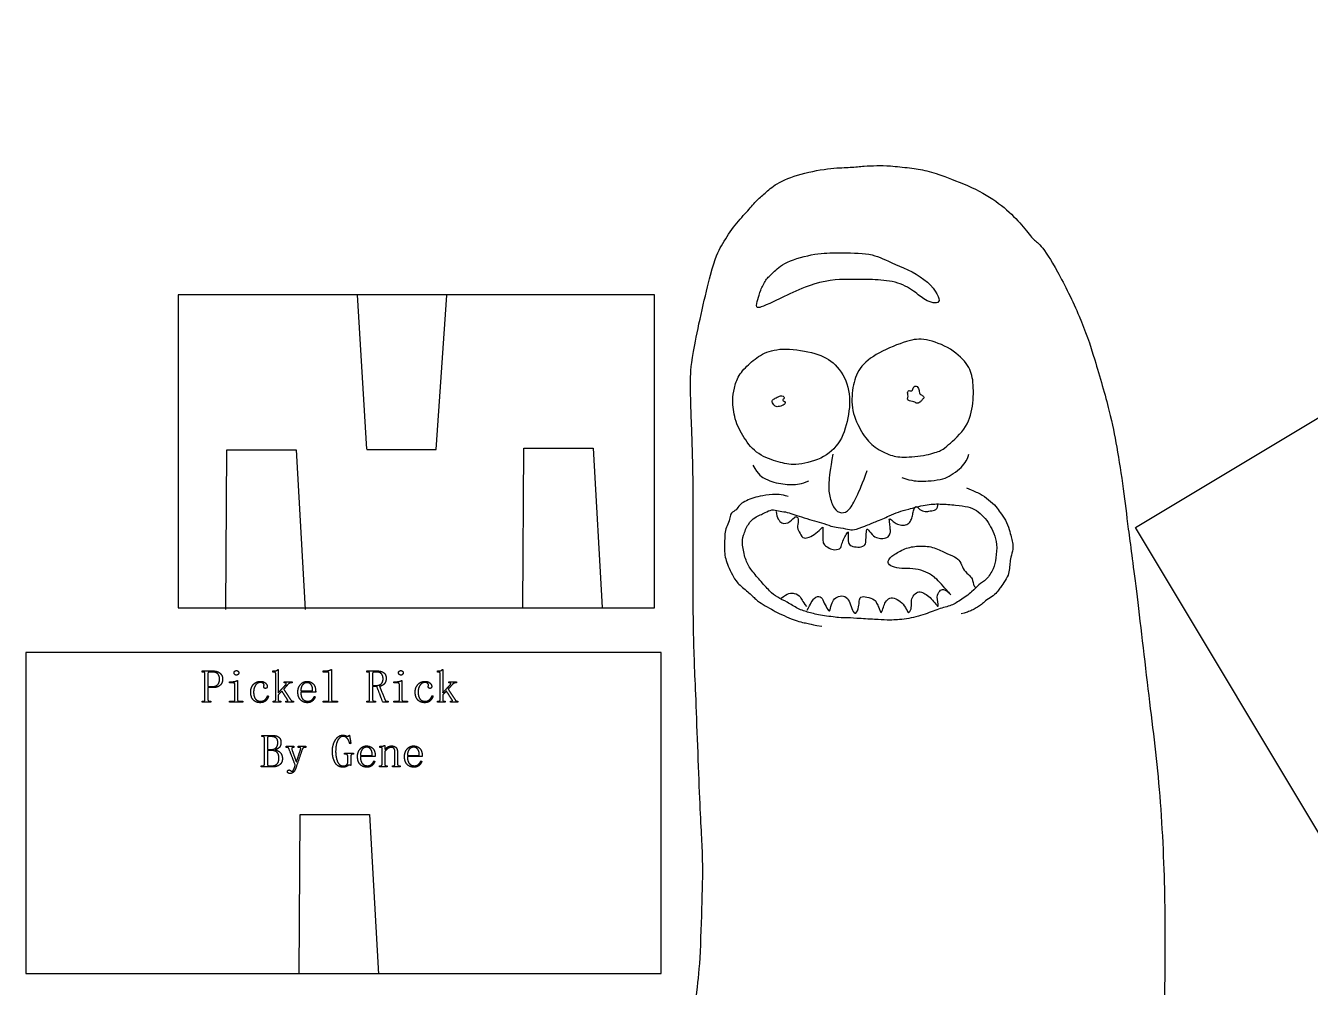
# Model space of a CAD drawing. Header units: millimetres. Extents: x -12 to 156, y 6 to 108.
# Drawn here: x -8.9 to 72.4, y 46.9 to 107.9 of the extents above; entities that cross this region are included whole.
import ezdxf

# ---------------------------------------------------------------- set-up
doc = ezdxf.new("R2010")
doc.units = ezdxf.units.MM
doc.header["$MEASUREMENT"] = 0
doc.layers.add('预设值', color=18, linetype='Continuous', true_color=0x000000)
picture_1 = doc.add_image_def('image1.jpg', size_in_pixel=(605, 800))

msp = doc.modelspace()

# ---------------------------------------------------------------- linework, layer by layer
at = {"layer": '预设值'}
for points in [[(0.72, 70.992), (30.901, 70.992), (30.901, 90.815), (0.72, 90.815)], [(-8.928, 47.813), (31.316, 47.813), (31.316, 68.146), (-8.928, 68.146)]]:
    msp.add_lwpolyline(points, close=True, dxfattribs=at)
for points in [[(12.677, 81.037), (12.096, 90.817)], [(12.677, 81.024), (17.077, 81.024), (17.746, 90.804)], [(3.748, 70.885), (3.811, 80.995), (8.211, 80.993), (8.767, 70.886)], [(22.558, 71), (22.621, 81.109), (27.021, 81.107), (27.577, 71.001)], [(8.393, 47.769), (8.456, 57.879), (12.856, 57.876), (13.412, 47.77)]]:
    msp.add_lwpolyline(points, dxfattribs=at)
for points, degree in [([(35.899, 95.103), (35.621, 94.736), (35.107, 93.879), (34.581, 92.894), (33.228, 86.877), (33.174, 85.474), (33.195, 83.833), (33.258, 82.338), (33.363, 78.866), (33.342, 77.371), (33.342, 68.995), (33.49, 66.469), (33.784, 58.029), (33.995, 54.998), (33.911, 52.115), (33.784, 47.99), (33.532, 46.537), (33.048, 41.107), (32.795, 38.455), (31.869, 34.456), (31.448, 32.499), (31.153, 30.668), (30.922, 27.911), (30.754, 26.564), (30.585, 22.628), (30.585, 20.502), (30.859, 18.755), (31.743, 15.388), (32.648, 13.135), (34.058, 11.136), (34.879, 9.831), (35.931, 8.631), (36.857, 7.979), (38.52, 7.474), (39.762, 7.284), (41.509, 7.432), (43.571, 7.684), (46.16, 8.337), (49.359, 9.873), (51.38, 11.199), (52.937, 12.399), (55.715, 15.703), (57.105, 17.597), (58.409, 20.165), (59.651, 24.438), (60.493, 27.195), (60.893, 29.615), (61.335, 31.594), (62.114, 34.982), (62.472, 37.171), (62.998, 40.391), (63.145, 42.033), (63.208, 47.169), (63.271, 52.01), (62.977, 59.292), (62.219, 65.143), (61.356, 72.72), (60.872, 76.151), (60.619, 78.424), (60.156, 81.328), (59.799, 83.201), (58.746, 86.906), (57.925, 89.326), (56.347, 92.546), (55.273, 94.125), (54.895, 94.272), (54.221, 95.219), (53.106, 96.356), (51.59, 97.408), (49.317, 98.313), (48.117, 98.713), (47.107, 98.86), (45.76, 99.008), (44.981, 99.008), (44.182, 98.987), (43.34, 98.881), (42.245, 98.881), (40.098, 98.524), (38.52, 97.85), (37.889, 97.24), (37.32, 96.777), (36.773, 96.082), (36.177, 95.471), (35.899, 95.103)], 3), ([(43.926, 86.152), (44.19, 86.516), (45.009, 87.176), (47.029, 87.968), (47.979, 88.086), (49.761, 87.453), (50.87, 86.304), (51.108, 85.393), (51.108, 83.73), (50.672, 82.265), (49.167, 81.037), (49.167, 80.997), (48.217, 80.641), (46.553, 80.483), (45.801, 80.641), (44.692, 81.195), (44.019, 82.067), (43.345, 83.453), (43.425, 84.997), (43.662, 85.789), (43.926, 86.152)], 3), ([(36.949, 86.483), (36.679, 86.238), (36.177, 85.71), (35.939, 84.879), (35.821, 84.205), (35.939, 82.938), (36.534, 81.75), (37.405, 80.641), (38.831, 80.205), (39.702, 79.968), (41.524, 80.364), (42.751, 81.433), (43.266, 83.255), (43.306, 84.997), (42.395, 86.542), (41.207, 87.136), (39.108, 87.492), (37.801, 87.176), (37.22, 86.727), (36.949, 86.483)], 3), ([(46.961, 84.394), (46.953, 84.336), (46.88, 84.199), (47.042, 84.089), (47.24, 84.052), (47.394, 84.03), (47.46, 83.95), (47.592, 83.935), (47.709, 83.994), (47.827, 84.148), (47.988, 84.295), (47.952, 84.368), (47.856, 84.449), (47.753, 84.507), (47.658, 84.595), (47.665, 84.772), (47.621, 84.882), (47.541, 85.028), (47.386, 85.058), (47.269, 84.911), (47.262, 84.757), (47.13, 84.706), (47.005, 84.779), (46.924, 84.676), (46.924, 84.544), (46.968, 84.451), (46.961, 84.394)], 3), ([(38.597, 83.738), (38.673, 83.72), (38.918, 83.744), (39.204, 83.92), (39.152, 84.074), (39.028, 84.096), (39.006, 84.177), (39.101, 84.214), (39.116, 84.324), (39.072, 84.397), (38.874, 84.434), (38.749, 84.375), (38.47, 84.229), (38.323, 84.104), (38.353, 83.986), (38.463, 83.854), (38.521, 83.756), (38.597, 83.738)], 3), ([(42.195, 80.723), (42.016, 79.729), (41.919, 78.832), (41.947, 78.086), (42.264, 77.216), (42.72, 76.926), (43.259, 77.133), (43.673, 77.975), (44.087, 78.859), (44.363, 79.688)], 3), ([(46.56, 79.233), (47.276, 79.011), (47.787, 79.011), (48.367, 79.011), (49.236, 79.148), (49.663, 79.369), (50.259, 79.795), (50.566, 80.153), (50.788, 80.529), (50.805, 80.716)], 3), ([(37.127, 80.019), (37.473, 79.398), (37.97, 79.122), (38.439, 78.928), (39.061, 78.818), (39.544, 78.79), (40.221, 78.818), (40.676, 79.039)], 3), ([(39.365, 78.039), (38.922, 78.176), (38.36, 78.176), (37.541, 78.057), (37.064, 77.937), (36.587, 77.716), (36.28, 77.511), (36.092, 77.17), (35.734, 77.017), (35.683, 76.71), (35.564, 76.284), (35.359, 75.891), (35.359, 75.431), (35.325, 75.09), (35.325, 74.545), (35.393, 74.084), (35.547, 73.641), (35.836, 73.061), (36.092, 72.567), (36.859, 71.987), (37.32, 71.493), (37.763, 71.203), (38.326, 70.879), (38.752, 70.641), (39.451, 70.334), (39.928, 70.146), (40.405, 70.027), (40.695, 69.993), (41.002, 69.873), (41.496, 69.822)], 3), ([(50.651, 78.585), (51.095, 78.397), (51.555, 78.227), (52.032, 77.852), (52.595, 77.375), (52.748, 77.034), (53.157, 76.573), (53.379, 75.908), (53.498, 75.465), (53.584, 75.141), (53.635, 74.715), (53.447, 74.17), (53.413, 73.794), (53.362, 73.351), (53.294, 72.976), (52.915, 72.427), (52.77, 72.237), (52.613, 71.979), (52.266, 71.666), (51.83, 71.431), (51.618, 71.185), (51.36, 71.04), (51.058, 70.839), (50.801, 70.76), (50.611, 70.66), (50.331, 70.604)], 3), ([(36.846, 76.27), (36.717, 76.072), (36.501, 75.55), (36.434, 75.036), (36.646, 74.029), (36.959, 73.447), (37.575, 72.731), (38.212, 72.013), (38.672, 71.638), (39.303, 71.365), (39.985, 70.905), (40.667, 70.683), (41.451, 70.496), (42.713, 70.342), (43.02, 70.359), (43.582, 70.325), (44.963, 70.24), (45.577, 70.206), (46.498, 70.206), (47.81, 70.462), (48.799, 70.905), (49.634, 71.092), (50.231, 71.416), (51.066, 72.03), (51.407, 72.456), (51.936, 72.746), (52.396, 73.462), (52.533, 74.11), (52.618, 75.03), (52.396, 75.712), (52.123, 76.258), (51.765, 76.769), (51.288, 77.179), (50.794, 77.4), (50.009, 77.485), (48.97, 77.588), (48.1, 77.537), (46.89, 77.213), (46.378, 77.076), (45.713, 76.803), (45.389, 76.616), (44.929, 76.462), (44.23, 76.156), (43.48, 75.883), (43.207, 75.951), (42.474, 76.104), (42.133, 76.122), (41.451, 76.411), (40.906, 76.497), (40.173, 76.769), (39.644, 76.923), (39.201, 77.076), (38.741, 77.11), (38.331, 77.247), (37.888, 77.008), (37.598, 76.872), (37.275, 76.735), (36.975, 76.467), (36.846, 76.27)], 3), ([(38.614, 77.094), (38.64, 76.678), (38.951, 76.237), (39.497, 76.392), (39.835, 76.86), (40.069, 76.652), (39.913, 76.133), (40.043, 75.821), (40.295, 75.363), (40.597, 75.408), (40.988, 75.598), (41.481, 76.012), (41.592, 76.18), (41.537, 75.833), (41.57, 75.296), (41.57, 75.017), (41.872, 74.815), (42.196, 74.636), (42.677, 74.692), (42.733, 74.916), (42.856, 75.319), (43.058, 75.632), (43.181, 75.911), (43.158, 75.453), (43.158, 74.994), (43.427, 74.871), (43.908, 74.793), (44.299, 74.961), (44.277, 75.263), (44.333, 75.822), (44.344, 76.102), (44.68, 75.576), (45.049, 75.386), (45.362, 75.363), (45.731, 75.453), (45.854, 75.744), (45.832, 75.945), (45.809, 76.303), (45.731, 76.739), (45.966, 76.504), (46.178, 76.314), (46.559, 76.202), (46.894, 76.225), (47.14, 76.471), (47.207, 76.728), (47.297, 77.064), (47.342, 77.332), (47.532, 77.455), (47.666, 77.198), (48.069, 77.041), (48.337, 77.142), (48.773, 77.153), (48.863, 77.422), (48.818, 77.567)], 3), ([(40.572, 70.83), (40.783, 71.251), (40.993, 71.672), (41.456, 71.756), (41.583, 71.419), (41.835, 70.914), (42.004, 70.662), (42.088, 71.23), (42.277, 71.567), (42.635, 71.777), (43.098, 71.693), (43.266, 71.314), (43.435, 70.809), (43.645, 70.493), (43.856, 71.083), (43.856, 71.419), (43.919, 71.714), (44.319, 71.693), (44.887, 71.504), (44.95, 71.293), (45.119, 70.998), (45.203, 70.767), (45.245, 70.577), (45.413, 71.062), (45.497, 71.335), (45.792, 71.672), (46.171, 71.588), (46.571, 71.335), (46.887, 70.872), (46.971, 70.577), (47.181, 70.914), (47.181, 71.293), (47.181, 71.63), (47.476, 71.988), (47.813, 72.009), (48.086, 71.84), (48.444, 71.588), (48.718, 71.188), (48.949, 70.956), (48.739, 71.735), (48.97, 72.093), (49.181, 72.177), (49.517, 72.009), (49.833, 71.588), (48.781, 72.851), (48.255, 73.187), (47.623, 73.44), (46.887, 73.482), (46.234, 73.482), (45.687, 73.692), (45.687, 74.029), (45.961, 74.303), (46.76, 74.766), (47.581, 74.934), (48.549, 74.871), (49.307, 74.471), (49.959, 74.198), (50.275, 73.966), (50.422, 73.44), (50.759, 73.103), (51.054, 72.872), (51.096, 72.451)], 3), ([(51.104, 72.453), (51.229, 72.227), (51.258, 72.256)], 2), ([(38.931, 71.588), (39.31, 71.924), (39.815, 71.946), (40.152, 71.693), (40.236, 71.44), (40.53, 71.062)], 3), ([(2.254, 66.914), (2.254, 66.949), (2.254, 66.983)], 2), ([(2.254, 66.983), (2.597, 66.983), (2.94, 66.983)], 2), ([(2.323, 66.914), (2.288, 66.914), (2.254, 66.914)], 2), ([(2.405, 66.89), (2.382, 66.914), (2.323, 66.914)], 2), ([(2.428, 66.821), (2.428, 66.867), (2.405, 66.89)], 2), ([(2.428, 65.158), (2.428, 65.989), (2.428, 66.821)], 2), ([(2.643, 66.89), (2.614, 66.867), (2.614, 66.821)], 2), ([(2.614, 66.821), (2.614, 66.408), (2.614, 65.995)], 2), ([(2.719, 66.914), (2.672, 66.914), (2.643, 66.89)], 2), ([(2.882, 66.914), (2.8, 66.914), (2.719, 66.914)], 2), ([(3.236, 66.803), (3.126, 66.914), (2.882, 66.914)], 2), ([(2.94, 66.983), (3.23, 66.983), (3.387, 66.838)], 2), ([(3.347, 66.46), (3.347, 66.693), (3.236, 66.803)], 2), ([(3.387, 66.838), (3.544, 66.693), (3.544, 66.472)], 2), ([(4.265, 66.867), (4.265, 66.925), (4.312, 66.966)], 2), ([(4.312, 66.763), (4.265, 66.809), (4.265, 66.867)], 2), ([(4.312, 66.966), (4.358, 67.007), (4.416, 67.007)], 2), ([(4.416, 66.716), (4.358, 66.716), (4.312, 66.763)], 2), ([(4.416, 67.007), (4.475, 67.007), (4.521, 66.966)], 2), ([(4.521, 66.763), (4.475, 66.716), (4.416, 66.716)], 2), ([(4.521, 66.966), (4.568, 66.925), (4.568, 66.867)], 2), ([(4.568, 66.867), (4.568, 66.809), (4.521, 66.763)], 2), ([(6.73, 66.914), (6.73, 66.949), (6.73, 66.983)], 2), ([(6.73, 66.983), (6.783, 66.983), (6.835, 66.983)], 2), ([(6.8, 66.914), (6.765, 66.914), (6.73, 66.914)], 2), ([(6.882, 66.89), (6.858, 66.914), (6.8, 66.914)], 2), ([(6.835, 66.983), (6.905, 66.983), (6.957, 67.007)], 2), ([(6.905, 66.821), (6.905, 66.867), (6.882, 66.89)], 2), ([(6.905, 65.158), (6.905, 65.989), (6.905, 66.821)], 2), ([(6.957, 67.007), (7.009, 67.03), (7.044, 67.076)], 2), ([(7.044, 67.076), (7.056, 67.076), (7.068, 67.076)], 2), ([(7.068, 67.076), (7.068, 66.338), (7.068, 65.6)], 2), ([(9.916, 66.914), (9.916, 66.949), (9.916, 66.983)], 2), ([(9.916, 66.983), (9.98, 66.983), (10.044, 66.983)], 2), ([(10.172, 66.914), (10.044, 66.914), (9.916, 66.914)], 2), ([(10.044, 66.983), (10.149, 66.983), (10.242, 67.007)], 2), ([(10.254, 66.89), (10.23, 66.914), (10.172, 66.914)], 2), ([(10.242, 67.007), (10.335, 67.03), (10.416, 67.076)], 2), ([(10.277, 66.821), (10.277, 66.867), (10.254, 66.89)], 2), ([(10.277, 65.158), (10.277, 65.989), (10.277, 66.821)], 2), ([(10.416, 67.076), (10.428, 67.076), (10.44, 67.076)], 2), ([(10.44, 67.076), (10.44, 66.117), (10.44, 65.158)], 2), ([(12.684, 66.914), (12.684, 66.949), (12.684, 66.983)], 2), ([(12.684, 66.983), (13.015, 66.983), (13.347, 66.983)], 2), ([(12.754, 66.914), (12.719, 66.914), (12.684, 66.914)], 2), ([(12.835, 66.89), (12.812, 66.914), (12.754, 66.914)], 2), ([(12.858, 66.821), (12.858, 66.867), (12.835, 66.89)], 2), ([(12.858, 65.158), (12.858, 65.989), (12.858, 66.821)], 2), ([(13.073, 66.89), (13.044, 66.867), (13.044, 66.821)], 2), ([(13.044, 66.821), (13.044, 66.443), (13.044, 66.065)], 2), ([(13.149, 66.914), (13.102, 66.914), (13.073, 66.89)], 2), ([(13.277, 66.914), (13.213, 66.914), (13.149, 66.914)], 2), ([(13.602, 66.803), (13.498, 66.914), (13.277, 66.914)], 2), ([(13.347, 66.983), (13.614, 66.983), (13.759, 66.867)], 2), ([(13.707, 66.495), (13.707, 66.693), (13.602, 66.803)], 2), ([(13.759, 66.867), (13.905, 66.751), (13.905, 66.518)], 2), ([(14.684, 66.867), (14.684, 66.925), (14.73, 66.966)], 2), ([(14.73, 66.763), (14.684, 66.809), (14.684, 66.867)], 2), ([(14.73, 66.966), (14.777, 67.007), (14.835, 67.007)], 2), ([(14.835, 66.716), (14.777, 66.716), (14.73, 66.763)], 2), ([(14.835, 67.007), (14.893, 67.007), (14.94, 66.966)], 2), ([(14.94, 66.763), (14.893, 66.716), (14.835, 66.716)], 2), ([(14.94, 66.966), (14.986, 66.925), (14.986, 66.867)], 2), ([(14.986, 66.867), (14.986, 66.809), (14.94, 66.763)], 2), ([(17.149, 66.914), (17.149, 66.949), (17.149, 66.983)], 2), ([(17.149, 66.983), (17.201, 66.983), (17.254, 66.983)], 2), ([(17.219, 66.914), (17.184, 66.914), (17.149, 66.914)], 2), ([(17.3, 66.89), (17.277, 66.914), (17.219, 66.914)], 2), ([(17.254, 66.983), (17.323, 66.983), (17.376, 67.007)], 2), ([(17.323, 66.821), (17.323, 66.867), (17.3, 66.89)], 2), ([(17.323, 65.158), (17.323, 65.989), (17.323, 66.821)], 2), ([(17.376, 67.007), (17.428, 67.03), (17.463, 67.076)], 2), ([(17.463, 67.076), (17.475, 67.076), (17.486, 67.076)], 2), ([(17.486, 67.076), (17.486, 66.338), (17.486, 65.6)], 2), ([(2.614, 65.995), (2.759, 65.995), (2.905, 65.995)], 2), ([(2.614, 65.925), (2.614, 65.542), (2.614, 65.158)], 2), ([(2.975, 65.925), (2.794, 65.925), (2.614, 65.925)], 2), ([(2.905, 65.995), (3.079, 65.995), (3.213, 66.1)], 2), ([(3.376, 66.065), (3.207, 65.925), (2.975, 65.925)], 2), ([(3.213, 66.1), (3.347, 66.204), (3.347, 66.46)], 2), ([(3.544, 66.472), (3.544, 66.204), (3.376, 66.065)], 2), ([(3.975, 66.297), (4.033, 66.298), (4.091, 66.3)], 2), ([(3.975, 66.227), (3.975, 66.262), (3.975, 66.297)], 2), ([(4.219, 66.221), (4.097, 66.224), (3.975, 66.227)], 2), ([(4.091, 66.3), (4.195, 66.297), (4.288, 66.315)], 2), ([(4.3, 66.192), (4.277, 66.221), (4.219, 66.221)], 2), ([(4.288, 66.315), (4.382, 66.332), (4.463, 66.379)], 2), ([(4.323, 66.117), (4.323, 66.163), (4.3, 66.192)], 2), ([(4.323, 65.157), (4.323, 65.637), (4.323, 66.117)], 2), ([(4.463, 66.379), (4.475, 66.379), (4.486, 66.379)], 2), ([(4.486, 66.379), (4.486, 65.768), (4.486, 65.158)], 2), ([(5.323, 65.646), (5.323, 65.937), (5.498, 66.129)], 2), ([(5.498, 66.129), (5.672, 66.321), (5.951, 66.321)], 2), ([(5.632, 66.082), (5.509, 65.914), (5.509, 65.635)], 2), ([(5.928, 66.251), (5.754, 66.251), (5.632, 66.082)], 2), ([(6.126, 66.187), (6.068, 66.251), (5.928, 66.251)], 2), ([(5.951, 66.321), (6.149, 66.321), (6.259, 66.216)], 2), ([(6.172, 66.076), (6.184, 66.123), (6.126, 66.187)], 2), ([(6.149, 65.983), (6.149, 66.018), (6.161, 66.03)], 2), ([(6.178, 65.908), (6.149, 65.937), (6.149, 65.983)], 2), ([(6.161, 66.03), (6.161, 66.042), (6.172, 66.076)], 2), ([(6.254, 65.879), (6.207, 65.879), (6.178, 65.908)], 2), ([(6.341, 65.908), (6.312, 65.879), (6.254, 65.879)], 2), ([(6.259, 66.216), (6.37, 66.111), (6.37, 66.007)], 2), ([(6.37, 66.007), (6.37, 65.937), (6.341, 65.908)], 2), ([(7.068, 65.6), (7.312, 65.861), (7.556, 66.123)], 2), ([(7.695, 66.146), (7.556, 65.989), (7.416, 65.832)], 2), ([(7.451, 66.228), (7.451, 66.263), (7.451, 66.297)], 2), ([(7.451, 66.297), (7.695, 66.297), (7.94, 66.297)], 2), ([(7.521, 66.228), (7.486, 66.228), (7.451, 66.228)], 2), ([(7.573, 66.199), (7.568, 66.228), (7.521, 66.228)], 2), ([(7.556, 66.123), (7.579, 66.169), (7.573, 66.199)], 2), ([(7.794, 66.21), (7.742, 66.193), (7.695, 66.146)], 2), ([(7.882, 66.228), (7.847, 66.228), (7.794, 66.21)], 2), ([(7.94, 66.228), (7.911, 66.228), (7.882, 66.228)], 2), ([(7.94, 66.297), (7.94, 66.263), (7.94, 66.228)], 2), ([(8.312, 65.646), (8.312, 65.937), (8.48, 66.129)], 2), ([(8.48, 66.129), (8.649, 66.321), (8.893, 66.321)], 2), ([(8.608, 66.1), (8.498, 65.96), (8.498, 65.716)], 2), ([(8.893, 66.239), (8.719, 66.239), (8.608, 66.1)], 2), ([(8.893, 66.321), (9.114, 66.321), (9.277, 66.169)], 2), ([(9.155, 66.106), (9.056, 66.239), (8.893, 66.239)], 2), ([(9.242, 65.716), (9.254, 65.972), (9.155, 66.106)], 2), ([(9.277, 66.169), (9.44, 66.018), (9.44, 65.646)], 2), ([(13.044, 66.065), (13.172, 66.065), (13.3, 66.065)], 2), ([(13.312, 65.995), (13.178, 65.995), (13.044, 65.995)], 2), ([(13.044, 65.995), (13.044, 65.576), (13.044, 65.158)], 2), ([(13.3, 66.065), (13.475, 66.065), (13.591, 66.169)], 2), ([(13.695, 64.995), (13.504, 65.495), (13.312, 65.995)], 2), ([(13.777, 66.158), (13.649, 66.03), (13.486, 66.007)], 2), ([(13.486, 66.007), (13.661, 65.576), (13.835, 65.146)], 2), ([(13.591, 66.169), (13.707, 66.274), (13.707, 66.495)], 2), ([(13.905, 66.518), (13.905, 66.286), (13.777, 66.158)], 2), ([(14.393, 66.297), (14.451, 66.298), (14.509, 66.3)], 2), ([(14.393, 66.227), (14.393, 66.262), (14.393, 66.297)], 2), ([(14.637, 66.221), (14.515, 66.224), (14.393, 66.227)], 2), ([(14.509, 66.3), (14.614, 66.297), (14.707, 66.315)], 2), ([(14.719, 66.192), (14.695, 66.221), (14.637, 66.221)], 2), ([(14.707, 66.315), (14.8, 66.332), (14.882, 66.379)], 2), ([(14.742, 66.117), (14.742, 66.163), (14.719, 66.192)], 2), ([(14.742, 65.157), (14.742, 65.637), (14.742, 66.117)], 2), ([(14.882, 66.379), (14.893, 66.379), (14.905, 66.379)], 2), ([(14.905, 66.379), (14.905, 65.768), (14.905, 65.158)], 2), ([(15.742, 65.646), (15.742, 65.937), (15.916, 66.129)], 2), ([(15.916, 66.129), (16.091, 66.321), (16.37, 66.321)], 2), ([(16.05, 66.082), (15.928, 65.914), (15.928, 65.635)], 2), ([(16.347, 66.251), (16.172, 66.251), (16.05, 66.082)], 2), ([(16.544, 66.187), (16.486, 66.251), (16.347, 66.251)], 2), ([(16.37, 66.321), (16.568, 66.321), (16.678, 66.216)], 2), ([(16.591, 66.076), (16.602, 66.123), (16.544, 66.187)], 2), ([(16.568, 65.983), (16.568, 66.018), (16.579, 66.03)], 2), ([(16.597, 65.908), (16.568, 65.937), (16.568, 65.983)], 2), ([(16.579, 66.03), (16.579, 66.042), (16.591, 66.076)], 2), ([(16.672, 65.879), (16.626, 65.879), (16.597, 65.908)], 2), ([(16.759, 65.908), (16.73, 65.879), (16.672, 65.879)], 2), ([(16.678, 66.216), (16.788, 66.111), (16.788, 66.007)], 2), ([(16.788, 66.007), (16.788, 65.937), (16.759, 65.908)], 2), ([(17.486, 65.6), (17.73, 65.861), (17.975, 66.123)], 2), ([(18.114, 66.146), (17.975, 65.989), (17.835, 65.832)], 2), ([(17.87, 66.228), (17.87, 66.263), (17.87, 66.297)], 2), ([(17.87, 66.297), (18.114, 66.297), (18.358, 66.297)], 2), ([(17.94, 66.228), (17.905, 66.228), (17.87, 66.228)], 2), ([(17.992, 66.199), (17.986, 66.228), (17.94, 66.228)], 2), ([(17.975, 66.123), (17.998, 66.169), (17.992, 66.199)], 2), ([(18.213, 66.21), (18.161, 66.193), (18.114, 66.146)], 2), ([(18.3, 66.228), (18.265, 66.228), (18.213, 66.21)], 2), ([(18.358, 66.228), (18.329, 66.228), (18.3, 66.228)], 2), ([(18.358, 66.297), (18.358, 66.263), (18.358, 66.228)], 2), ([(2.405, 65.088), (2.428, 65.111), (2.428, 65.158)], 2), ([(2.614, 65.158), (2.614, 65.111), (2.643, 65.088)], 2), ([(4.3, 65.088), (4.323, 65.111), (4.323, 65.157)], 2), ([(4.486, 65.158), (4.486, 65.111), (4.515, 65.088)], 2), ([(5.486, 65.146), (5.323, 65.321), (5.323, 65.646)], 2), ([(5.928, 64.972), (5.649, 64.972), (5.486, 65.146)], 2), ([(5.509, 65.635), (5.509, 65.379), (5.614, 65.222)], 2), ([(5.614, 65.222), (5.719, 65.065), (5.963, 65.065)], 2), ([(6.277, 65.094), (6.149, 64.972), (5.928, 64.972)], 2), ([(5.963, 65.065), (6.126, 65.065), (6.236, 65.169)], 2), ([(6.236, 65.169), (6.347, 65.274), (6.393, 65.414)], 2), ([(6.451, 65.39), (6.405, 65.216), (6.277, 65.094)], 2), ([(6.393, 65.414), (6.422, 65.402), (6.451, 65.39)], 2), ([(6.882, 65.088), (6.905, 65.111), (6.905, 65.158)], 2), ([(7.3, 65.708), (7.184, 65.59), (7.068, 65.472)], 2), ([(7.068, 65.472), (7.068, 65.315), (7.068, 65.158)], 2), ([(7.068, 65.158), (7.068, 65.111), (7.097, 65.088)], 2), ([(7.661, 65.146), (7.48, 65.427), (7.3, 65.708)], 2), ([(7.416, 65.832), (7.637, 65.489), (7.858, 65.146)], 2), ([(7.672, 65.082), (7.695, 65.1), (7.661, 65.146)], 2), ([(7.858, 65.146), (7.893, 65.1), (7.922, 65.082)], 2), ([(8.48, 65.146), (8.312, 65.321), (8.312, 65.646)], 2), ([(8.916, 64.972), (8.649, 64.972), (8.48, 65.146)], 2), ([(8.498, 65.716), (8.87, 65.716), (9.242, 65.716)], 2), ([(8.498, 65.646), (8.498, 65.332), (8.62, 65.199)], 2), ([(9.44, 65.646), (8.969, 65.646), (8.498, 65.646)], 2), ([(8.62, 65.199), (8.742, 65.065), (8.94, 65.065)], 2), ([(9.248, 65.094), (9.126, 64.972), (8.916, 64.972)], 2), ([(8.94, 65.065), (9.091, 65.065), (9.195, 65.152)], 2), ([(9.195, 65.152), (9.3, 65.239), (9.347, 65.367)], 2), ([(9.405, 65.344), (9.37, 65.216), (9.248, 65.094)], 2), ([(9.347, 65.367), (9.376, 65.356), (9.405, 65.344)], 2), ([(10.254, 65.088), (10.277, 65.111), (10.277, 65.158)], 2), ([(10.44, 65.158), (10.44, 65.111), (10.469, 65.088)], 2), ([(12.835, 65.088), (12.858, 65.111), (12.858, 65.158)], 2), ([(13.044, 65.158), (13.044, 65.111), (13.073, 65.088)], 2), ([(13.835, 65.146), (13.858, 65.1), (13.887, 65.082)], 2), ([(14.719, 65.088), (14.742, 65.111), (14.742, 65.157)], 2), ([(14.905, 65.158), (14.905, 65.111), (14.934, 65.088)], 2), ([(15.905, 65.146), (15.742, 65.321), (15.742, 65.646)], 2), ([(16.347, 64.972), (16.068, 64.972), (15.905, 65.146)], 2), ([(15.928, 65.635), (15.928, 65.379), (16.033, 65.222)], 2), ([(16.033, 65.222), (16.137, 65.065), (16.382, 65.065)], 2), ([(16.695, 65.094), (16.568, 64.972), (16.347, 64.972)], 2), ([(16.382, 65.065), (16.544, 65.065), (16.655, 65.169)], 2), ([(16.655, 65.169), (16.765, 65.274), (16.812, 65.414)], 2), ([(16.87, 65.39), (16.823, 65.216), (16.695, 65.094)], 2), ([(16.812, 65.414), (16.841, 65.402), (16.87, 65.39)], 2), ([(17.3, 65.088), (17.323, 65.111), (17.323, 65.158)], 2), ([(17.719, 65.708), (17.602, 65.59), (17.486, 65.472)], 2), ([(17.486, 65.472), (17.486, 65.315), (17.486, 65.158)], 2), ([(17.486, 65.158), (17.486, 65.111), (17.515, 65.088)], 2), ([(18.079, 65.146), (17.899, 65.427), (17.719, 65.708)], 2), ([(17.835, 65.832), (18.056, 65.489), (18.277, 65.146)], 2), ([(18.091, 65.082), (18.114, 65.1), (18.079, 65.146)], 2), ([(18.277, 65.146), (18.312, 65.1), (18.341, 65.082)], 2), ([(2.242, 64.995), (2.242, 65.03), (2.242, 65.065)], 2), ([(2.242, 65.065), (2.283, 65.065), (2.323, 65.065)], 2), ([(2.8, 64.995), (2.521, 64.995), (2.242, 64.995)], 2), ([(2.323, 65.065), (2.382, 65.065), (2.405, 65.088)], 2), ([(2.643, 65.088), (2.672, 65.065), (2.719, 65.065)], 2), ([(2.719, 65.065), (2.759, 65.065), (2.8, 65.065)], 2), ([(2.8, 65.065), (2.8, 65.03), (2.8, 64.995)], 2), ([(3.975, 64.995), (3.975, 65.03), (3.975, 65.065)], 2), ([(3.975, 65.065), (4.097, 65.065), (4.219, 65.065)], 2), ([(4.835, 64.995), (4.405, 64.995), (3.975, 64.995)], 2), ([(4.219, 65.065), (4.277, 65.065), (4.3, 65.088)], 2), ([(4.515, 65.088), (4.544, 65.065), (4.591, 65.065)], 2), ([(4.591, 65.065), (4.713, 65.065), (4.835, 65.065)], 2), ([(4.835, 65.065), (4.835, 65.03), (4.835, 64.995)], 2), ([(6.742, 64.995), (6.742, 65.03), (6.742, 65.065)], 2), ([(6.742, 65.065), (6.771, 65.065), (6.8, 65.065)], 2), ([(7.23, 64.995), (6.986, 64.995), (6.742, 64.995)], 2), ([(6.8, 65.065), (6.858, 65.065), (6.882, 65.088)], 2), ([(7.097, 65.088), (7.126, 65.065), (7.172, 65.065)], 2), ([(7.172, 65.065), (7.201, 65.065), (7.23, 65.065)], 2), ([(7.23, 65.065), (7.23, 65.03), (7.23, 64.995)], 2), ([(7.556, 64.995), (7.556, 65.03), (7.556, 65.065)], 2), ([(7.556, 65.065), (7.573, 65.065), (7.591, 65.065)], 2), ([(8.033, 64.995), (7.794, 64.995), (7.556, 64.995)], 2), ([(7.591, 65.065), (7.649, 65.065), (7.672, 65.082)], 2), ([(7.922, 65.082), (7.951, 65.065), (7.986, 65.065)], 2), ([(7.986, 65.065), (8.009, 65.065), (8.033, 65.065)], 2), ([(8.033, 65.065), (8.033, 65.03), (8.033, 64.995)], 2), ([(9.905, 64.995), (9.905, 65.03), (9.905, 65.065)], 2), ([(9.905, 65.065), (10.038, 65.065), (10.172, 65.065)], 2), ([(10.812, 64.995), (10.358, 64.995), (9.905, 64.995)], 2), ([(10.172, 65.065), (10.23, 65.065), (10.254, 65.088)], 2), ([(10.469, 65.088), (10.498, 65.065), (10.544, 65.065)], 2), ([(10.544, 65.065), (10.678, 65.065), (10.812, 65.065)], 2), ([(10.812, 65.065), (10.812, 65.03), (10.812, 64.995)], 2), ([(12.684, 64.995), (12.684, 65.03), (12.684, 65.065)], 2), ([(12.684, 65.065), (12.719, 65.065), (12.754, 65.065)], 2), ([(13.219, 64.995), (12.951, 64.995), (12.684, 64.995)], 2), ([(12.754, 65.065), (12.812, 65.065), (12.835, 65.088)], 2), ([(13.073, 65.088), (13.102, 65.065), (13.149, 65.065)], 2), ([(13.149, 65.065), (13.184, 65.065), (13.219, 65.065)], 2), ([(13.219, 65.065), (13.219, 65.03), (13.219, 64.995)], 2), ([(14.021, 64.995), (13.858, 64.995), (13.695, 64.995)], 2), ([(13.887, 65.082), (13.916, 65.065), (13.951, 65.065)], 2), ([(13.951, 65.065), (13.986, 65.065), (14.021, 65.065)], 2), ([(14.021, 65.065), (14.021, 65.03), (14.021, 64.995)], 2), ([(14.393, 64.995), (14.393, 65.03), (14.393, 65.065)], 2), ([(14.393, 65.065), (14.515, 65.065), (14.637, 65.065)], 2), ([(15.254, 64.995), (14.823, 64.995), (14.393, 64.995)], 2), ([(14.637, 65.065), (14.695, 65.065), (14.719, 65.088)], 2), ([(14.934, 65.088), (14.963, 65.065), (15.009, 65.065)], 2), ([(15.009, 65.065), (15.132, 65.065), (15.254, 65.065)], 2), ([(15.254, 65.065), (15.254, 65.03), (15.254, 64.995)], 2), ([(17.161, 64.995), (17.161, 65.03), (17.161, 65.065)], 2), ([(17.161, 65.065), (17.19, 65.065), (17.219, 65.065)], 2), ([(17.649, 64.995), (17.405, 64.995), (17.161, 64.995)], 2), ([(17.219, 65.065), (17.277, 65.065), (17.3, 65.088)], 2), ([(17.515, 65.088), (17.544, 65.065), (17.591, 65.065)], 2), ([(17.591, 65.065), (17.62, 65.065), (17.649, 65.065)], 2), ([(17.649, 65.065), (17.649, 65.03), (17.649, 64.995)], 2), ([(17.975, 64.995), (17.975, 65.03), (17.975, 65.065)], 2), ([(17.975, 65.065), (17.992, 65.065), (18.009, 65.065)], 2), ([(18.451, 64.995), (18.213, 64.995), (17.975, 64.995)], 2), ([(18.009, 65.065), (18.068, 65.065), (18.091, 65.082)], 2), ([(18.341, 65.082), (18.37, 65.065), (18.405, 65.065)], 2), ([(18.405, 65.065), (18.428, 65.065), (18.451, 65.065)], 2), ([(18.451, 65.065), (18.451, 65.03), (18.451, 64.995)], 2), ([(6.018, 62.825), (6.018, 62.86), (6.018, 62.894)], 2), ([(6.018, 62.894), (6.355, 62.894), (6.693, 62.894)], 2), ([(6.088, 62.825), (6.053, 62.825), (6.018, 62.825)], 2), ([(6.169, 62.801), (6.146, 62.825), (6.088, 62.825)], 2), ([(6.193, 62.732), (6.193, 62.778), (6.169, 62.801)], 2), ([(6.193, 61.069), (6.193, 61.9), (6.193, 62.732)], 2), ([(6.408, 62.801), (6.379, 62.778), (6.379, 62.732)], 2), ([(6.379, 62.732), (6.379, 62.371), (6.379, 62.011)], 2), ([(6.483, 62.825), (6.437, 62.825), (6.408, 62.801)], 2), ([(6.623, 62.825), (6.553, 62.825), (6.483, 62.825)], 2), ([(6.925, 62.737), (6.809, 62.825), (6.623, 62.825)], 2), ([(6.693, 62.894), (6.972, 62.894), (7.105, 62.784)], 2), ([(7.041, 62.441), (7.041, 62.65), (6.925, 62.737)], 2), ([(7.105, 62.784), (7.239, 62.674), (7.239, 62.441)], 2), ([(10.687, 62.61), (10.879, 62.918), (11.169, 62.918)], 2), ([(11.169, 62.836), (10.995, 62.836), (10.85, 62.598)], 2), ([(11.169, 62.918), (11.239, 62.918), (11.332, 62.883)], 2), ([(11.425, 62.726), (11.321, 62.836), (11.169, 62.836)], 2), ([(11.332, 62.883), (11.425, 62.848), (11.448, 62.848)], 2), ([(11.6, 62.371), (11.53, 62.615), (11.425, 62.726)], 2), ([(11.448, 62.848), (11.483, 62.848), (11.518, 62.865)], 2), ([(11.518, 62.865), (11.553, 62.883), (11.576, 62.918)], 2), ([(11.576, 62.918), (11.623, 62.656), (11.669, 62.394)], 2), ([(6.379, 62.011), (6.53, 62.011), (6.681, 62.011)], 2), ([(6.646, 61.941), (6.512, 61.941), (6.379, 61.941)], 2), ([(6.379, 61.941), (6.379, 61.505), (6.379, 61.069)], 2), ([(6.995, 61.819), (6.879, 61.941), (6.646, 61.941)], 2), ([(6.681, 62.011), (6.809, 62.011), (6.925, 62.115)], 2), ([(7.169, 62.174), (7.1, 62.069), (6.879, 61.987)], 2), ([(6.879, 61.987), (7.146, 61.906), (7.239, 61.755)], 2), ([(6.925, 62.115), (7.041, 62.22), (7.041, 62.441)], 2), ([(7.239, 62.441), (7.239, 62.278), (7.169, 62.174)], 2), ([(7.565, 62.139), (7.565, 62.174), (7.565, 62.208)], 2), ([(7.565, 62.208), (7.809, 62.208), (8.053, 62.208)], 2), ([(7.611, 62.139), (7.588, 62.139), (7.565, 62.139)], 2), ([(7.698, 62.11), (7.658, 62.139), (7.611, 62.139)], 2), ([(7.751, 62.034), (7.739, 62.08), (7.698, 62.11)], 2), ([(8.146, 61.011), (7.948, 61.522), (7.751, 62.034)], 2), ([(7.937, 62.11), (7.914, 62.08), (7.925, 62.022)], 2), ([(7.925, 62.022), (8.065, 61.627), (8.204, 61.232)], 2), ([(8.007, 62.139), (7.96, 62.139), (7.937, 62.11)], 2), ([(8.053, 62.139), (8.03, 62.139), (8.007, 62.139)], 2), ([(8.053, 62.208), (8.053, 62.174), (8.053, 62.139)], 2), ([(8.588, 62.011), (8.39, 61.435), (8.193, 60.86)], 2), ([(8.227, 61.232), (8.355, 61.621), (8.483, 62.011)], 2), ([(8.332, 62.139), (8.332, 62.174), (8.332, 62.208)], 2), ([(8.332, 62.208), (8.576, 62.208), (8.821, 62.208)], 2), ([(8.402, 62.139), (8.367, 62.139), (8.332, 62.139)], 2), ([(8.477, 62.104), (8.448, 62.139), (8.402, 62.139)], 2), ([(8.483, 62.011), (8.507, 62.069), (8.477, 62.104)], 2), ([(8.658, 62.104), (8.611, 62.069), (8.588, 62.011)], 2), ([(8.751, 62.139), (8.704, 62.139), (8.658, 62.104)], 2), ([(8.821, 62.139), (8.786, 62.139), (8.751, 62.139)], 2), ([(8.821, 62.208), (8.821, 62.174), (8.821, 62.139)], 2), ([(10.495, 61.871), (10.495, 62.301), (10.687, 62.61)], 2), ([(10.658, 61.191), (10.495, 61.499), (10.495, 61.871)], 2), ([(10.85, 62.598), (10.704, 62.36), (10.704, 61.871)], 2), ([(10.704, 61.871), (10.704, 61.546), (10.815, 61.255)], 2), ([(11.669, 62.394), (11.634, 62.383), (11.6, 62.371)], 2), ([(12.088, 61.557), (12.088, 61.848), (12.257, 62.04)], 2), ([(12.257, 62.04), (12.425, 62.232), (12.669, 62.232)], 2), ([(12.384, 62.011), (12.274, 61.871), (12.274, 61.627)], 2), ([(12.669, 62.15), (12.495, 62.15), (12.384, 62.011)], 2), ([(12.669, 62.232), (12.89, 62.232), (13.053, 62.08)], 2), ([(12.931, 62.017), (12.832, 62.15), (12.669, 62.15)], 2), ([(13.018, 61.627), (13.03, 61.883), (12.931, 62.017)], 2), ([(13.053, 62.08), (13.216, 61.929), (13.216, 61.557)], 2), ([(13.495, 62.139), (13.495, 62.174), (13.495, 62.208)], 2), ([(13.495, 62.208), (13.536, 62.208), (13.576, 62.208)], 2), ([(13.588, 62.139), (13.541, 62.139), (13.495, 62.139)], 2), ([(13.576, 62.208), (13.634, 62.208), (13.687, 62.22)], 2), ([(13.634, 62.121), (13.623, 62.139), (13.588, 62.139)], 2), ([(13.646, 62.069), (13.646, 62.104), (13.634, 62.121)], 2), ([(13.646, 61.069), (13.646, 61.569), (13.646, 62.069)], 2), ([(13.687, 62.22), (13.739, 62.232), (13.786, 62.267)], 2), ([(13.786, 62.267), (13.797, 62.267), (13.809, 62.267)], 2), ([(13.809, 62.267), (13.809, 62.133), (13.809, 61.999)], 2), ([(13.809, 61.999), (13.914, 62.115), (14.018, 62.174)], 2), ([(14.012, 62.069), (13.902, 61.999), (13.809, 61.871)], 2), ([(13.809, 61.871), (13.809, 61.47), (13.809, 61.069)], 2), ([(14.227, 62.139), (14.123, 62.139), (14.012, 62.069)], 2), ([(14.018, 62.174), (14.123, 62.232), (14.239, 62.232)], 2), ([(14.402, 62.063), (14.344, 62.139), (14.227, 62.139)], 2), ([(14.239, 62.232), (14.437, 62.232), (14.53, 62.127)], 2), ([(14.46, 61.848), (14.46, 61.987), (14.402, 62.063)], 2), ([(14.46, 61.069), (14.46, 61.458), (14.46, 61.848)], 2), ([(14.53, 62.127), (14.623, 62.022), (14.623, 61.813)], 2), ([(15.065, 61.557), (15.065, 61.848), (15.233, 62.04)], 2), ([(15.233, 62.04), (15.402, 62.232), (15.646, 62.232)], 2), ([(15.361, 62.011), (15.251, 61.871), (15.251, 61.627)], 2), ([(15.646, 62.15), (15.472, 62.15), (15.361, 62.011)], 2), ([(15.646, 62.232), (15.867, 62.232), (16.03, 62.08)], 2), ([(15.908, 62.017), (15.809, 62.15), (15.646, 62.15)], 2), ([(15.995, 61.627), (16.007, 61.883), (15.908, 62.017)], 2), ([(16.03, 62.08), (16.193, 61.929), (16.193, 61.557)], 2), ([(6.169, 60.999), (6.193, 61.022), (6.193, 61.069)], 2), ([(6.379, 61.069), (6.379, 61.022), (6.408, 60.999)], 2), ([(6.693, 60.976), (6.89, 60.976), (7.001, 61.098)], 2), ([(7.169, 61.046), (7.007, 60.906), (6.727, 60.906)], 2), ([(7.111, 61.441), (7.111, 61.697), (6.995, 61.819)], 2), ([(7.001, 61.098), (7.111, 61.22), (7.111, 61.441)], 2), ([(7.332, 61.418), (7.332, 61.185), (7.169, 61.046)], 2), ([(7.239, 61.755), (7.332, 61.604), (7.332, 61.418)], 2), ([(8.204, 61.232), (8.216, 61.232), (8.227, 61.232)], 2), ([(11.169, 60.883), (10.821, 60.883), (10.658, 61.191)], 2), ([(10.815, 61.255), (10.925, 60.964), (11.181, 60.964)], 2), ([(11.262, 61.708), (11.262, 61.743), (11.262, 61.778)], 2), ([(11.262, 61.778), (11.553, 61.778), (11.844, 61.778)], 2), ([(11.332, 61.708), (11.297, 61.708), (11.262, 61.708)], 2), ([(11.437, 61.674), (11.402, 61.708), (11.332, 61.708)], 2), ([(11.384, 61.017), (11.46, 61.069), (11.472, 61.174)], 2), ([(11.472, 61.569), (11.472, 61.639), (11.437, 61.674)], 2), ([(11.472, 61.174), (11.472, 61.371), (11.472, 61.569)], 2), ([(11.693, 61.674), (11.658, 61.639), (11.658, 61.58)], 2), ([(11.658, 61.58), (11.658, 61.29), (11.658, 60.999)], 2), ([(11.786, 61.708), (11.727, 61.708), (11.693, 61.674)], 2), ([(11.844, 61.708), (11.815, 61.708), (11.786, 61.708)], 2), ([(11.844, 61.778), (11.844, 61.743), (11.844, 61.708)], 2), ([(12.257, 61.057), (12.088, 61.232), (12.088, 61.557)], 2), ([(12.693, 60.883), (12.425, 60.883), (12.257, 61.057)], 2), ([(12.274, 61.627), (12.646, 61.627), (13.018, 61.627)], 2), ([(12.274, 61.557), (12.274, 61.243), (12.396, 61.11)], 2), ([(13.216, 61.557), (12.745, 61.557), (12.274, 61.557)], 2), ([(12.396, 61.11), (12.518, 60.976), (12.716, 60.976)], 2), ([(12.716, 60.976), (12.867, 60.976), (12.972, 61.063)], 2), ([(12.972, 61.063), (13.076, 61.15), (13.123, 61.278)], 2), ([(13.181, 61.255), (13.146, 61.127), (13.024, 61.005)], 2), ([(13.123, 61.278), (13.152, 61.267), (13.181, 61.255)], 2), ([(13.623, 60.999), (13.646, 61.022), (13.646, 61.069)], 2), ([(13.809, 61.069), (13.809, 61.022), (13.838, 60.999)], 2), ([(14.437, 60.999), (14.46, 61.022), (14.46, 61.069)], 2), ([(14.623, 61.813), (14.623, 61.441), (14.623, 61.069)], 2), ([(14.623, 61.069), (14.623, 61.022), (14.652, 60.999)], 2), ([(15.233, 61.057), (15.065, 61.232), (15.065, 61.557)], 2), ([(15.669, 60.883), (15.402, 60.883), (15.233, 61.057)], 2), ([(15.251, 61.627), (15.623, 61.627), (15.995, 61.627)], 2), ([(15.251, 61.557), (15.251, 61.243), (15.373, 61.11)], 2), ([(16.193, 61.557), (15.722, 61.557), (15.251, 61.557)], 2), ([(15.373, 61.11), (15.495, 60.976), (15.693, 60.976)], 2), ([(15.693, 60.976), (15.844, 60.976), (15.948, 61.063)], 2), ([(15.948, 61.063), (16.053, 61.15), (16.1, 61.278)], 2), ([(16.158, 61.255), (16.123, 61.127), (16.001, 61.005)], 2), ([(16.1, 61.278), (16.129, 61.267), (16.158, 61.255)], 2), ([(5.995, 60.906), (5.995, 60.941), (5.995, 60.976)], 2), ([(5.995, 60.976), (6.041, 60.976), (6.088, 60.976)], 2), ([(6.727, 60.906), (6.361, 60.906), (5.995, 60.906)], 2), ([(6.088, 60.976), (6.146, 60.976), (6.169, 60.999)], 2), ([(6.408, 60.999), (6.437, 60.976), (6.483, 60.976)], 2), ([(6.483, 60.976), (6.588, 60.976), (6.693, 60.976)], 2), ([(7.646, 60.604), (7.646, 60.639), (7.675, 60.674)], 2), ([(7.693, 60.517), (7.646, 60.546), (7.646, 60.604)], 2), ([(7.675, 60.674), (7.704, 60.708), (7.762, 60.708)], 2), ([(7.821, 60.487), (7.739, 60.487), (7.693, 60.517)], 2), ([(7.762, 60.708), (7.809, 60.708), (7.855, 60.662)], 2), ([(8.047, 60.586), (7.96, 60.487), (7.821, 60.487)], 2), ([(7.855, 60.662), (7.902, 60.627), (7.925, 60.627)], 2), ([(7.925, 60.627), (7.96, 60.627), (7.983, 60.639)], 2), ([(7.983, 60.639), (8.007, 60.65), (8.018, 60.685)], 2), ([(8.018, 60.685), (8.053, 60.743), (8.088, 60.83)], 2), ([(8.193, 60.86), (8.134, 60.685), (8.047, 60.586)], 2), ([(8.088, 60.83), (8.123, 60.918), (8.146, 61.011)], 2), ([(11.338, 60.906), (11.262, 60.883), (11.169, 60.883)], 2), ([(11.181, 60.964), (11.309, 60.964), (11.384, 61.017)], 2), ([(11.483, 60.987), (11.414, 60.929), (11.338, 60.906)], 2), ([(11.53, 61.017), (11.507, 61.011), (11.483, 60.987)], 2), ([(11.576, 61.022), (11.553, 61.022), (11.53, 61.017)], 2), ([(11.617, 61.017), (11.6, 61.022), (11.576, 61.022)], 2), ([(11.658, 60.999), (11.634, 61.011), (11.617, 61.017)], 2), ([(13.024, 61.005), (12.902, 60.883), (12.693, 60.883)], 2), ([(13.483, 60.906), (13.483, 60.941), (13.483, 60.976)], 2), ([(13.483, 60.976), (13.512, 60.976), (13.541, 60.976)], 2), ([(13.972, 60.906), (13.727, 60.906), (13.483, 60.906)], 2), ([(13.541, 60.976), (13.6, 60.976), (13.623, 60.999)], 2), ([(13.838, 60.999), (13.867, 60.976), (13.914, 60.976)], 2), ([(13.914, 60.976), (13.943, 60.976), (13.972, 60.976)], 2), ([(13.972, 60.976), (13.972, 60.941), (13.972, 60.906)], 2), ([(14.297, 60.906), (14.297, 60.941), (14.297, 60.976)], 2), ([(14.297, 60.976), (14.326, 60.976), (14.355, 60.976)], 2), ([(14.786, 60.906), (14.541, 60.906), (14.297, 60.906)], 2), ([(14.355, 60.976), (14.414, 60.976), (14.437, 60.999)], 2), ([(14.652, 60.999), (14.681, 60.976), (14.727, 60.976)], 2), ([(14.727, 60.976), (14.757, 60.976), (14.786, 60.976)], 2), ([(14.786, 60.976), (14.786, 60.941), (14.786, 60.906)], 2), ([(16.001, 61.005), (15.879, 60.883), (15.669, 60.883)], 2)]:
    msp.add_open_spline(points, degree=degree, dxfattribs=at)
at = {"layer": '预设值', "color": 18, "true_color": 0x000000}
msp.add_open_spline([(38.2, 90.278), (38.85, 90.582), (41.188, 91.798), (43.571, 91.798), (44.833, 91.798), (46.376, 91.657), (47.498, 90.956), (48.059, 90.395), (49.321, 90.115), (48.199, 91.938), (45.675, 92.919), (44.693, 93.48), (42.45, 93.48), (41.188, 93.48), (39.084, 92.919), (38.378, 92.181), (37.936, 91.791), (37.598, 91.09), (37.442, 90.518), (37.286, 89.975), (37.55, 89.975), (38.2, 90.278)], degree=3, dxfattribs=at)

# ---------------------------------------------------------------- pictures from other files: only their frames are drawn
at = {"layer": '预设值'}
image = msp.add_image(picture_1, insert=(103.405, 5.95), size_in_units=(61.835, 81.765), rotation=30.94863, dxfattribs=at)

doc.saveas('drawing.dxf')
